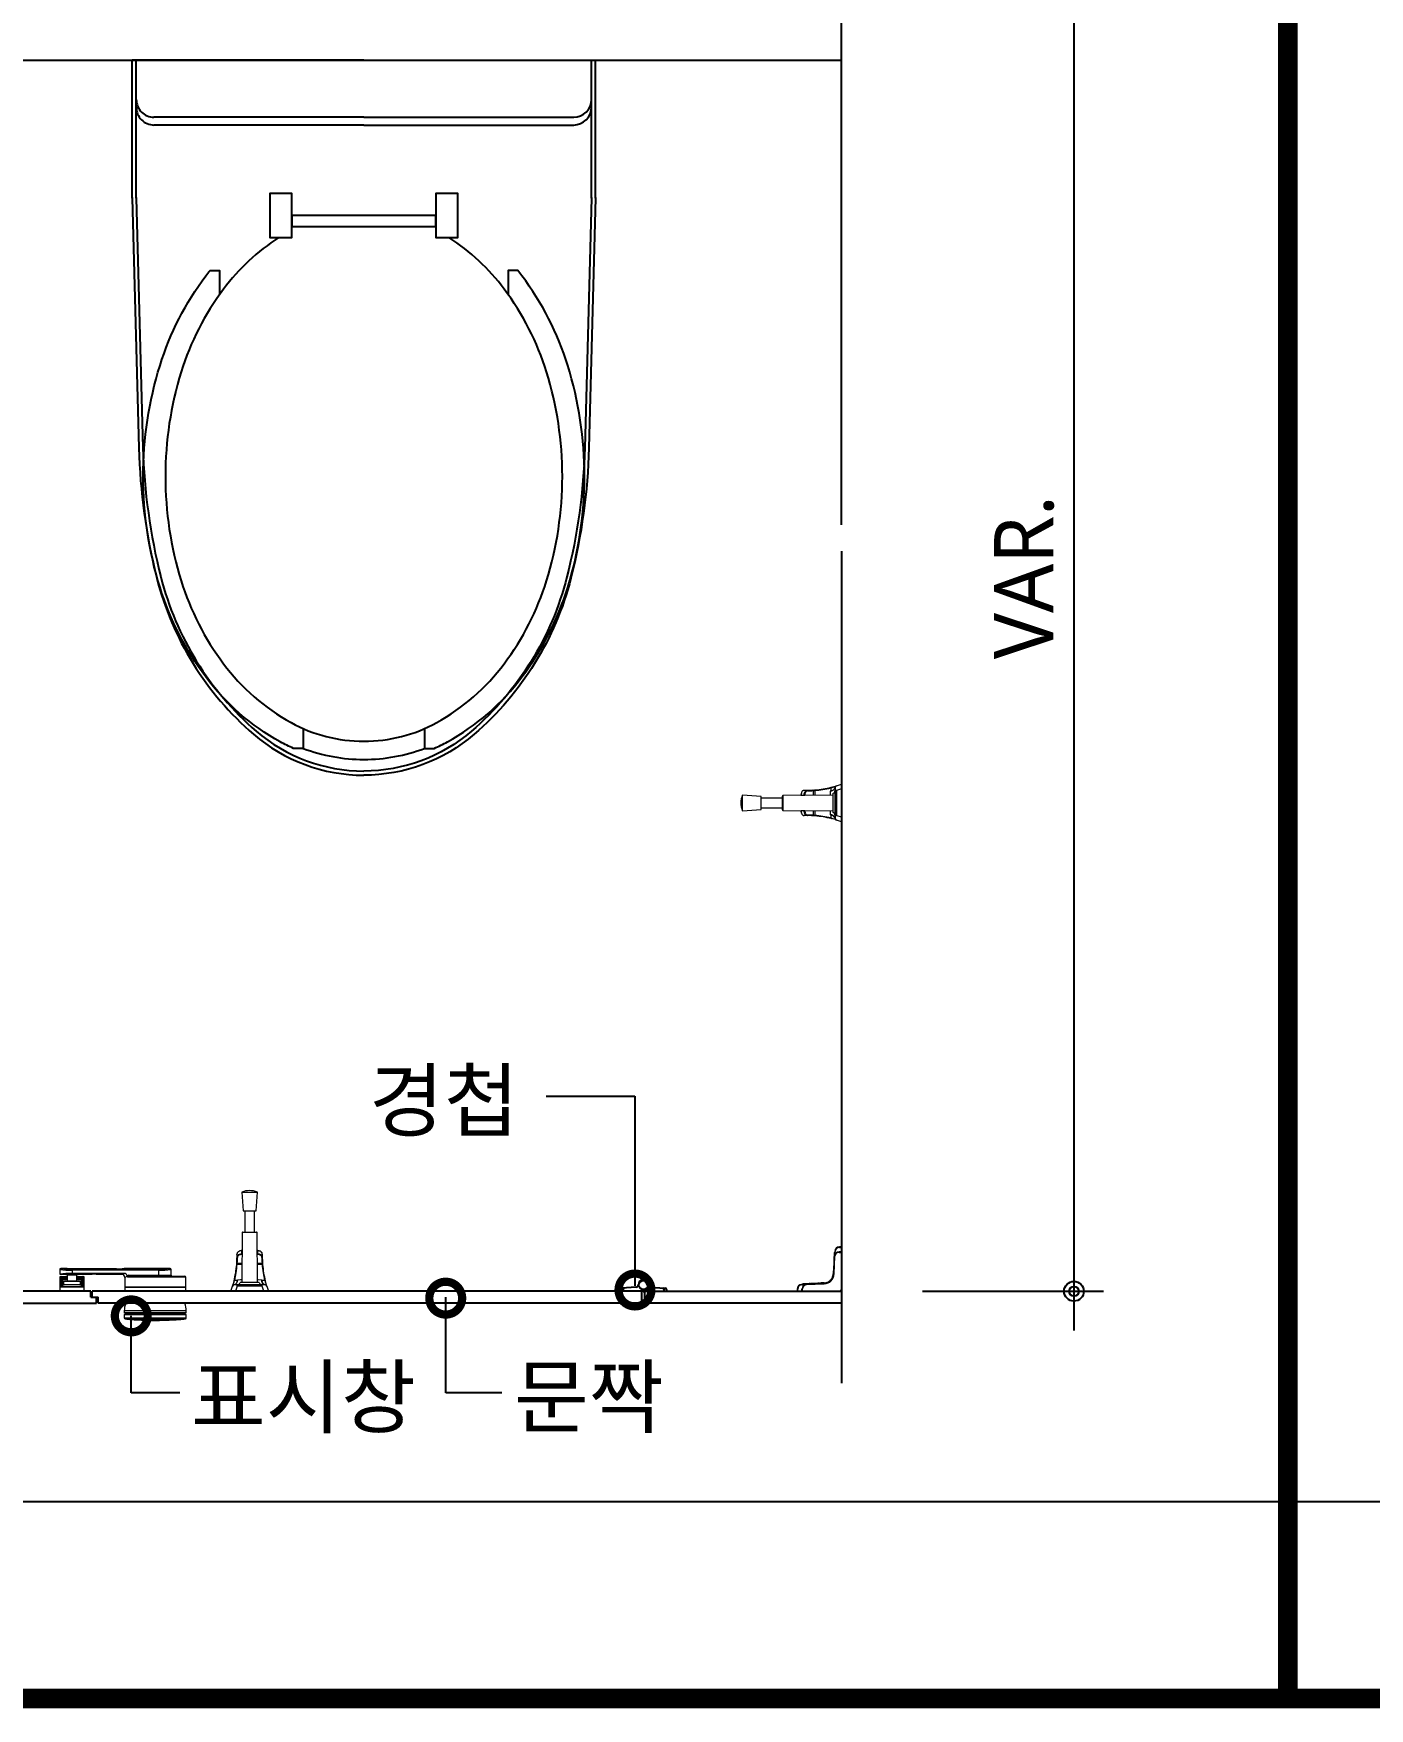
# Model space of a CAD drawing. Extents: x -255 to 8105, y -176 to 5714.
# Drawn here: x 3811 to 4489, y 2764 to 3614 of the extents above; entities that cross this region are included whole.
import ezdxf
from ezdxf.enums import TextEntityAlignment as Align

# ---------------------------------------------------------------- set-up
doc = ezdxf.new("R2010")
doc.units = 0
doc.header["$LTSCALE"] = 30
doc.layers.get('0').update_dxf_attribs({"linetype": 'CONTINUOUS'})
doc.layers.get('DEFPOINTS').update_dxf_attribs({"linetype": 'CONTINUOUS'})
for name, color, linetype in [('0_toilet', 6, 'CONTINUOUS'), ('DIM', 7, 'CONTINUOUS'), ('HAT', 8, 'CONTINUOUS'), ('경첩', 4, 'CONTINUOUS'), ('문자', 3, 'CONTINUOUS'), ('부자재', 4, 'CONTINUOUS'), ('옷걸이', 4, 'CONTINUOUS'), ('잠금쇠(회전형)', 4, 'CONTINUOUS'), ('치수', 1, 'CONTINUOUS'), ('해치', 8, 'CONTINUOUS')]:
    doc.layers.add(name, color=color, linetype=linetype)
doc.styles.add('돋움', font='malgun.ttf')
doc.dimstyles.new('10', dxfattribs={"dimscale": 10, "dimtxt": 3, "dimasz": 1, "dimexe": 1.5, "dimexo": 2, "dimgap": 1, "dimtad": 1, "dimdec": 0, "dimlunit": 6, "dimtxsty": '돋움', "dimblk": 'DIMDOT', "dimcen": -1, "dimdle": 1.5, "dimclrt": 3, "dimazin": 3, "dimtfac": 1, "dimtdec": 0, "dimtix": 1, "dimtmove": 2, "dimatfit": 3, "dimldrblk": 'DIMDOT', "dimarcsym": 0})

# ---------------------------------------------------------------- blocks, each defined once
blk = doc.blocks.new('DIMDOT')
at = {"linetype": 'Continuous'}
blk.add_line((-2, 0), (2, 0), dxfattribs=at)
for radius in [0.5, 0.25]:
    blk.add_circle((0, 0), radius, dxfattribs=at)
blk = doc.blocks.new('*D559')
at = {"layer": 'DEFPOINTS', "color": 0}
for p in [(21876.4, 10939.82), (21876.4, 10214.82), (21973.3, 10214.82)]:
    blk.add_point(p, dxfattribs=at)
at = {"layer": 'DIM', "color": 0, "lineweight": -2, "ltscale": 10}
for p, q in [((21896.4, 10939.82), (21988.3, 10939.82)), ((21973.3, 10929.82), (21973.3, 10224.82)), ((21896.4, 10214.82), (21988.3, 10214.82))]:
    blk.add_line(p, q, dxfattribs=at)
at = {"layer": 'DIM', "color": 0, "lineweight": -2, "xscale": 10, "yscale": 10, "zscale": 10}
for p, rotation in [((21973.3, 10939.82), 90), ((21973.3, 10214.82), 270)]:
    blk.add_blockref('DIMDOT', p, dxfattribs=dict(at, rotation=rotation))
at = {"layer": 'DIM', "color": 3, "insert": (21948.06, 10577.32), "char_height": 30, "attachment_point": 5, "rotation": 90, "style": '돋움'}
blk.add_mtext('VAR.', dxfattribs=at)
blk = doc.blocks.new('_DOTSMALL')
at = {"color": 0, "linetype": 'ByBlock', "const_width": 0.5}
blk.add_lwpolyline([(-0.0625, 0, 1), (0.0625, 0, 1)], format="xyb", close=True, dxfattribs=at)
blk = doc.blocks.new('A$C63EC304E')
at = {"layer": '치수', "color": 1, "xscale": 2.5, "yscale": 2.5, "zscale": 2.5, "rotation": 234.3098741996962}
blk.add_blockref('_DOTSMALL', (0.312, 0.312), dxfattribs=at)
blk = doc.blocks.new('A$C2BC9653E')
at = {"layer": '치수', "xscale": 0.3333333333333333, "yscale": 0.3333333333333333, "zscale": 0.3333333333333333}
blk.add_blockref('A$C63EC304E', (0, 0), dxfattribs=at)
blk = doc.blocks.new('A$C7FC71301')
at = {"layer": '치수', "rotation": 180}
blk.add_blockref('A$C2BC9653E', (0.208, 0.208), dxfattribs=at)
blk = doc.blocks.new('A$C4A20372B')
at = {"layer": '치수'}
blk.add_blockref('A$C7FC71301', (0, 0), dxfattribs=at)
blk = doc.blocks.new('A$C566469F5')
at = {"layer": '치수'}
blk.add_blockref('A$C4A20372B', (0, 0), dxfattribs=at)
blk = doc.blocks.new('A$C7E317CD4')
at = {"layer": '해치', "xscale": 2, "yscale": 2, "zscale": 2}
blk.add_blockref('A$C566469F5', (0, 0), dxfattribs=at)
blk = doc.blocks.new('A$C601D7F27')
at = {"layer": '치수'}
blk.add_blockref('A$C7E317CD4', (0, 0), dxfattribs=at)
blk = doc.blocks.new('A$C38802C08')
at = {"layer": '치수'}
blk.add_blockref('A$C601D7F27', (0, 0), dxfattribs=at)
blk = doc.blocks.new('A$C10E41893')
at = {"layer": '부자재'}
for p, q in [((6.5, 0), (6.5, 196)), ((123.3, 196), (6.5, 196)), ((123.3, 192.5), (6.5, 192.5)), ((54.8, 0), (54.8, 177.5)), ((61.4, 0), (61.4, 177.5)), ((6.5, 0), (6.5, -196)), ((54.8, 0), (54.8, -177.5)), ((61.4, 0), (61.4, -177.5)), ((123.3, -192.5), (6.5, -192.5)), ((123.3, -196), (6.5, -196))]:
    blk.add_line(p, q, dxfattribs=at)
for points in [[(122.7, 196, -0.012538), (123.3, 196), (334.6, 190.3, -0.055395), (444.7, 175.1, -0.154276), (576.9, 93.3, -0.179504), (611.5, 0, -0.179504)], [(122.8, 192.5, -0.012538), (123.2, 192.5), (334.5, 186.8, -0.055395), (443.8, 171.7, -0.154276), (574.3, 91, -0.179504), (608, 0, -0.179504)], [(572, 51.4), (588.8, 51.4), (588.8, 59.6, 0.021185), (583.3, 70.7, 0.106084), (528.4, 133.7, 0.085733), (452.6, 172.4, 0.075373), (358.7, 186.6, 0.075373), (264.8, 172.4, 0.085733), (189, 133.7, 0.007337), (184.4, 130.1), (184.4, 122), (204.7, 122)], [(156.7, -72, 0.089162), (200.2, -118.7, 0.085733), (270.3, -154.5, 0.075373), (358.7, -167.9, 0.075373), (447.1, -154.5, 0.085733), (517.2, -118.7, 0.106084), (567, -61.6, 0.126931), (582.8, 0, 0.126931), (567, 61.6, 0.106084), (517.2, 118.7, 0.085733), (447.1, 154.5, 0.075373), (358.7, 167.9, 0.075373), (270.3, 154.5, 0.085733), (200.2, 118.7, 0.089162), (156.7, 72)], [(588.8, -51.4, 0.090214), (598.2, 0, 0.090214), (588.8, 51.4, 0.106084)], [(122.7, -196, 0.012538), (123.3, -196), (334.6, -190.3, 0.055395), (444.7, -175.1, 0.154276), (576.9, -93.3, 0.179504), (611.5, 0, 0.179504)], [(122.8, -192.5, 0.012538), (123.2, -192.5), (334.5, -186.8, 0.055395), (443.8, -171.7, 0.154276), (574.3, -91, 0.179504), (608, 0, 0.179504)], [(572, -51.4), (588.8, -51.4), (588.8, -59.6, -0.021185), (583.3, -70.7, -0.106084), (528.4, -133.7, -0.085733), (452.6, -172.4, -0.075373), (358.7, -186.6, -0.075373), (264.8, -172.4, -0.085733), (189, -133.7, -0.007337), (184.4, -130.1), (184.4, -122), (204.7, -122)]]:
    blk.add_lwpolyline(points, format="xyb", dxfattribs=at)
blk.add_lwpolyline([(138, -60.8), (119.3, -60.8), (119.3, -79.5), (156.7, -79.5), (156.7, -60.8), (138, -60.8), (147.3, -60.8), (147.3, 60.8), (138, 60.8), (156.7, 60.8), (156.7, 79.5), (119.3, 79.5), (119.3, 60.8), (138, 60.8), (138, -60.8), (119.3, -60.8)], dxfattribs=at)
for centre, start, end in [((39.8, 177.5), 0, 90), ((46.4, 177.5), 0, 90), ((39.8, -177.5), 270, 0), ((46.4, -177.5), 270, 0)]:
    blk.add_arc(centre, 15, start, end, dxfattribs=at)
blk = doc.blocks.new('UNI-02', base_point=(17634, 7239))
for p, q in [((21855.37, 10603.95), (21855.37, 11007.56)), ((20355.37, 10839.82), (21855.37, 10839.82)), ((21855.37, 10590.62), (21855.37, 10168.08))]:
    blk.add_line(p, q)
at = {"color": 8}
for p, q in [((20119.29, 10108.01), (22081.88, 10108.01)), ((22081.88, 10108.01), (23467.12, 10108.01))]:
    blk.add_line(p, q, dxfattribs=at)
at = {"color": 8, "const_width": 10}
for points in [[(22081.88, 10008.01), (22081.88, 12777.16)], [(17682.57, 10008.01), (23467.12, 10008.01)]]:
    blk.add_lwpolyline(points, dxfattribs=at)
at = {"layer": '0_toilet'}
for p, q in [((21474.34, 10214.82), (21245.37, 10214.82)), ((21474.34, 10211.82), (21474.34, 10214.82)), ((21753.97, 10214.82), (21475.09, 10214.82)), ((21475.09, 10211.82), (21475.09, 10214.82)), ((21753.97, 10208.82), (21753.97, 10214.82)), ((21755.47, 10214.82), (21855.37, 10214.82)), ((21755.47, 10208.82), (21755.47, 10214.82)), ((21245.37, 10208.82), (21477.34, 10208.82)), ((21474.34, 10211.82), (21478.09, 10211.82)), ((21477.34, 10208.82), (21477.34, 10211.82)), ((21478.09, 10208.82), (21478.09, 10211.82)), ((21753.97, 10208.82), (21478.09, 10208.82)), ((21855.37, 10208.82), (21755.47, 10208.82))]:
    blk.add_line(p, q, dxfattribs=at)
at = {"layer": '경첩', "color": 4, "linetype": 'Continuous', "lineweight": 15}
for p, q in [((21851.76, 10232.58), (21851.34, 10223.6)), ((21851.41, 10230.27), (21851.37, 10229.6)), ((21851.37, 10229.6), (21851.61, 10229.36)), ((21851.41, 10230.27), (21851.64, 10230.03)), ((21851.42, 10230.61), (21851.66, 10230.37)), ((21851.58, 10233.99), (21851.45, 10231.28)), ((21851.45, 10231.28), (21851.69, 10231.05)), ((21851.58, 10233.99), (21851.82, 10233.75)), ((21851.59, 10223.59), (21852.01, 10232.57)), ((21851.69, 10234.58), (21851.85, 10234.42)), ((21851.88, 10235.08), (21851.76, 10232.58)), ((21852.06, 10233.62), (21852.13, 10235.07)), ((21854.11, 10234.82), (21854.11, 10234.57)), ((21855.37, 10234.82), (21854.11, 10234.82)), ((21854.11, 10234.57), (21855.37, 10234.57)), ((21854.12, 10234.82), (21854.12, 10234.92)), ((21854.12, 10234.92), (21855.37, 10234.92)), ((21854.23, 10237.07), (21854.23, 10237.32)), ((21855.37, 10237.32), (21854.23, 10237.32)), ((21854.23, 10237.07), (21855.37, 10237.07)), ((21855.37, 10237.07), (21855.37, 10237.32)), ((21855.37, 10234.92), (21855.37, 10237.07)), ((21855.37, 10234.57), (21855.37, 10234.82)), ((21855.37, 10234.57), (21855.37, 10216.32)), ((21850.27, 10221.16), (21850.45, 10220.98)), ((21850.53, 10221.6), (21850.72, 10221.41)), ((21850.65, 10221.83), (21850.84, 10221.64)), ((21850.82, 10222.23), (21851.01, 10222.04)), ((21850.97, 10222.76), (21851.18, 10222.55)), ((21851.17, 10222.55), (21850.97, 10222.75)), ((21851.04, 10223.13), (21851.26, 10222.91)), ((21851.07, 10223.35), (21851.3, 10223.13)), ((21851.12, 10224.26), (21851.09, 10223.62)), ((21851.13, 10224.36), (21851.12, 10224.26)), ((21851.12, 10224.26), (21851.36, 10224.02)), ((21851.14, 10224.7), (21851.13, 10224.36)), ((21851.13, 10224.36), (21851.37, 10224.12)), ((21851.15, 10224.8), (21851.14, 10224.7)), ((21851.14, 10224.7), (21851.38, 10224.46)), ((21851.19, 10225.72), (21851.15, 10224.8)), ((21851.15, 10224.8), (21851.39, 10224.56)), ((21851.19, 10225.72), (21851.43, 10225.48)), ((21851.22, 10226.38), (21851.2, 10225.96)), ((21851.2, 10225.96), (21851.44, 10225.72)), ((21851.36, 10229.26), (21851.22, 10226.39)), ((21851.22, 10226.39), (21851.46, 10226.15)), ((21851.22, 10226.38), (21851.46, 10226.14)), ((21851.36, 10229.26), (21851.6, 10229.02)), ((21833.12, 10215.96), (21832.87, 10215.96)), ((21832.87, 10215.96), (21832.87, 10214.82)), ((21832.87, 10214.82), (21833.12, 10214.82)), ((21833.12, 10214.82), (21833.12, 10215.96)), ((21833.12, 10214.82), (21835.27, 10214.82)), ((21837.61, 10218.42), (21835.11, 10218.3)), ((21835.12, 10218.05), (21836.57, 10218.12)), ((21835.27, 10214.82), (21835.27, 10216.07)), ((21835.27, 10216.07), (21835.37, 10216.07)), ((21835.37, 10216.07), (21835.62, 10216.07)), ((21835.37, 10216.07), (21835.37, 10214.82)), ((21835.37, 10214.82), (21835.62, 10214.82)), ((21835.6, 10218.5), (21835.69, 10218.58)), ((21835.6, 10218.5), (21835.76, 10218.34)), ((21835.62, 10214.82), (21835.62, 10216.07)), ((21853.87, 10214.82), (21835.62, 10214.82)), ((21838.9, 10218.73), (21835.69, 10218.58)), ((21846.58, 10218.85), (21837.61, 10218.42)), ((21837.62, 10218.17), (21846.59, 10218.6)), ((21838.9, 10218.73), (21839.14, 10218.49)), ((21839.58, 10218.77), (21839.82, 10218.53)), ((21839.91, 10218.78), (21840.15, 10218.54)), ((21843.29, 10218.94), (21840.59, 10218.81)), ((21840.59, 10218.81), (21840.83, 10218.57)), ((21843.29, 10218.94), (21843.53, 10218.7)), ((21843.97, 10218.97), (21844.21, 10218.73)), ((21844.3, 10218.99), (21844.54, 10218.75)), ((21846.33, 10219.08), (21844.98, 10219.02)), ((21844.98, 10219.02), (21845.22, 10218.78)), ((21846.57, 10219.09), (21846.33, 10219.08)), ((21846.33, 10219.08), (21846.57, 10218.84)), ((21847.58, 10219.25), (21847.78, 10219.05)), ((21848.11, 10219.43), (21848.3, 10219.24)), ((21848.35, 10219.53), (21848.54, 10219.35)), ((21848.81, 10219.78), (21849, 10219.6)), ((21849.03, 10219.92), (21849.21, 10219.74)), ((21850.12, 10220.95), (21850.3, 10220.77))]:
    blk.add_line(p, q, dxfattribs=at)
at = {"layer": '경첩', "color": 4, "linetype": 'Continuous', "lineweight": 15, "flags": 128}
for points in [[(21851.45, 10231.28), (21851.45, 10231.15), (21851.44, 10231.03), (21851.44, 10230.91), (21851.43, 10230.81), (21851.43, 10230.72), (21851.42, 10230.66), (21851.42, 10230.62), (21851.42, 10230.61)], [(21851.6, 10234.5), (21851.6, 10234.39), (21851.59, 10234.27), (21851.59, 10234.13), (21851.58, 10233.99)], [(21851.6, 10234.5), (21851.62, 10234.52), (21851.64, 10234.53), (21851.66, 10234.55), (21851.67, 10234.56), (21851.68, 10234.57), (21851.68, 10234.58), (21851.69, 10234.58), (21851.69, 10234.58)], [(21851.76, 10232.58), (21851.77, 10232.58), (21851.78, 10232.58), (21851.81, 10232.58), (21851.84, 10232.57), (21851.87, 10232.57), (21851.92, 10232.57), (21851.96, 10232.57), (21852.01, 10232.57)], [(21852.13, 10235.07), (21852.08, 10235.07), (21852.04, 10235.07), (21851.99, 10235.07), (21851.95, 10235.07), (21851.92, 10235.08), (21851.9, 10235.08), (21851.89, 10235.08), (21851.88, 10235.08)], [(21850.97, 10222.76), (21850.97, 10222.76), (21850.97, 10222.76)], [(21851.07, 10223.35), (21851.05, 10223.19), (21851.04, 10223.13)], [(21851.2, 10225.96), (21851.2, 10225.88), (21851.19, 10225.8), (21851.19, 10225.72)], [(21851.22, 10226.39), (21851.22, 10226.39), (21851.22, 10226.38)], [(21851.34, 10223.6), (21851.35, 10223.6), (21851.36, 10223.6), (21851.38, 10223.6), (21851.41, 10223.6), (21851.45, 10223.6), (21851.5, 10223.6), (21851.54, 10223.59), (21851.59, 10223.59)], [(21835.12, 10218.05), (21835.12, 10218.1), (21835.12, 10218.15), (21835.11, 10218.19), (21835.11, 10218.23), (21835.11, 10218.26), (21835.11, 10218.29), (21835.11, 10218.3), (21835.11, 10218.3)], [(21837.61, 10218.42), (21837.61, 10218.42), (21837.61, 10218.4), (21837.61, 10218.38), (21837.61, 10218.35), (21837.61, 10218.31), (21837.62, 10218.27), (21837.62, 10218.22), (21837.62, 10218.17)], [(21839.58, 10218.77), (21839.56, 10218.76), (21839.53, 10218.76), (21839.46, 10218.76), (21839.38, 10218.76), (21839.28, 10218.75), (21839.16, 10218.75), (21839.03, 10218.74), (21838.9, 10218.73)], [(21840.59, 10218.81), (21840.47, 10218.81), (21840.36, 10218.8), (21840.25, 10218.8), (21840.16, 10218.79), (21840.07, 10218.79), (21840.01, 10218.79), (21839.96, 10218.78), (21839.92, 10218.78), (21839.91, 10218.78)], [(21843.97, 10218.97), (21843.95, 10218.97), (21843.91, 10218.97), (21843.85, 10218.97), (21843.77, 10218.96), (21843.67, 10218.96), (21843.55, 10218.95), (21843.42, 10218.95), (21843.29, 10218.94)], [(21844.98, 10219.02), (21844.85, 10219.01), (21844.72, 10219.01), (21844.6, 10219), (21844.5, 10219), (21844.42, 10218.99), (21844.36, 10218.99), (21844.32, 10218.99), (21844.3, 10218.99)], [(21846.58, 10218.85), (21846.58, 10218.84), (21846.58, 10218.83), (21846.58, 10218.8), (21846.59, 10218.77), (21846.59, 10218.73), (21846.59, 10218.69), (21846.59, 10218.64), (21846.59, 10218.6)]]:
    blk.add_lwpolyline(points, dxfattribs=at)
at = {"layer": '경첩', "color": 4, "linetype": 'Continuous', "lineweight": 15}
for centre, radius, start, end in [((21854.11, 10232.47), 2.35, 90, 177.30166), ((21854.23, 10234.97), 2.35, 90, 177.30166), ((21854.11, 10232.47), 2.1, 90, 177.30166), ((21854.23, 10234.97), 2.1, 90, 177.30166), ((21846.35, 10223.84), 5, 272.69834, 357.30166), ((21846.35, 10223.84), 5.25, 272.69834, 357.30166), ((21846.35, 10223.84), 4.75, 322.56123, 325.61449), ((21846.35, 10223.84), 4.75, 325.61511, 331.82645), ((21846.35, 10223.84), 4.75, 335.00519, 340.23398), ((21846.35, 10223.84), 4.75, 340.23398, 346.75686), ((21846.35, 10223.84), 4.75, 346.83767, 351.3944), ((21846.35, 10223.84), 4.75, 354.09118, 357.30166), ((21835.22, 10215.96), 2.35, 92.69834, 180), ((21835.22, 10215.96), 2.1, 92.69834, 180), ((21837.72, 10216.07), 2.35, 92.69834, 180), ((21837.72, 10216.07), 2.1, 92.69834, 180), ((21846.35, 10223.84), 4.75, 272.69834, 285), ((21846.35, 10223.84), 4.75, 284.99982, 291.75061), ((21846.35, 10223.84), 4.75, 294.99481, 301.29977), ((21846.35, 10223.84), 4.75, 301.29911, 304.38581), ((21846.35, 10223.84), 4.75, 304.38489, 322.56084), ((21853.87, 10216.32), 1.5, 270, 0)]:
    blk.add_arc(centre, radius, start, end, dxfattribs=at)
at = {"layer": '부자재'}
for p, q in [((21743.28, 10215.74), (21743.28, 10214.82)), ((21753.93, 10214.82), (21743.28, 10214.82)), ((21751.02, 10216.9), (21743.82, 10216.4)), ((21744.53, 10215.91), (21744.53, 10214.82)), ((21754.74, 10215.37), (21754.74, 10214.57)), ((21754.99, 10214.57), (21754.74, 10214.57)), ((21754.99, 10215.37), (21754.99, 10214.57)), ((21755.46, 10214.86), (21755.46, 10214.82)), ((21755.46, 10214.82), (21766.45, 10214.82)), ((21757.73, 10216.98), (21765.89, 10216.4)), ((21765.2, 10215.91), (21765.2, 10214.82)), ((21766.45, 10215.74), (21766.45, 10214.82))]:
    blk.add_line(p, q, dxfattribs=at)
at = {"layer": '부자재', "color": 1}
blk.add_circle((21754.86, 10218.02), 2.34, dxfattribs=at)
at = {"layer": '부자재'}
for centre, radius, start, end in [((21743.98, 10215.72), 0.7, 101.7765, 181.67124), ((21745.38, 10215.67), 0.884, 113.40773, 164.5497), ((21750.96, 10218.19), 1.29, 272.92313, 352.47243), ((21754.86, 10218.02), 2.62, 270, 180), ((21755.22, 10213.79), 1.65, 102.52675, 141.54753), ((21754.51, 10213.79), 1.65, 43.10029, 77.47325), ((21754.96, 10217.68), 2.86, 280.08401, 345.97919), ((21758.77, 10218.19), 1.29, 187.52757, 267.07687), ((21764.35, 10215.67), 0.884, 15.4503, 67.30044), ((21765.75, 10215.72), 0.7, 358.32876, 78.2235)]:
    blk.add_arc(centre, radius, start, end, dxfattribs=at)
at = {"layer": '옷걸이', "lineweight": 15}
for p, q in [((21841.07, 10466.6), (21841.07, 10468.98)), ((21841.84, 10469.05), (21841.84, 10466.6)), ((21849.94, 10468.97), (21850.5, 10469.03)), ((21849.96, 10470.41), (21849.96, 10468.97)), ((21849.98, 10470.41), (21849.98, 10468.97)), ((21852.04, 10470.49), (21852, 10470.38)), ((21852.04, 10470.54), (21852.01, 10470.45)), ((21852.11, 10470.42), (21852.11, 10470.42)), ((21852.11, 10470.42), (21852.11, 10455.01)), ((21852.13, 10456.43), (21852.13, 10469)), ((21852.82, 10469), (21852.13, 10469)), ((21852.79, 10471.37), (21852.8, 10471.37)), ((21852.8, 10471.37), (21855.37, 10472.21)), ((21852.8, 10471.37), (21852.8, 10471.37)), ((21855.37, 10469.84), (21852.82, 10469)), ((21852.82, 10469), (21852.82, 10456.43)), ((21855.37, 10472.21), (21855.37, 10469.84)), ((21855.37, 10469.84), (21855.37, 10455.59)), ((21814.52, 10465.96), (21805.02, 10466.71)), ((21805.02, 10458.71), (21805.02, 10466.71)), ((21805.02, 10458.71), (21814.52, 10459.46)), ((21814.52, 10459.46), (21814.52, 10465.96)), ((21825.37, 10465.21), (21814.52, 10465.21)), ((21814.52, 10460.21), (21825.37, 10460.21)), ((21825.37, 10462.71), (21825.37, 10466.21)), ((21825.37, 10459.21), (21825.37, 10462.71)), ((21850.87, 10466.68), (21825.62, 10466.46)), ((21825.62, 10466.46), (21825.62, 10458.96)), ((21834.74, 10466.64), (21834.74, 10466.54)), ((21834.74, 10466.64), (21834.83, 10466.64)), ((21834.83, 10466.64), (21834.83, 10466.54)), ((21836.36, 10466.63), (21836.71, 10466.63)), ((21836.36, 10466.56), (21836.36, 10466.63)), ((21836.71, 10466.63), (21836.71, 10466.56)), ((21850.87, 10467.49), (21850.87, 10457.94)), ((21825.62, 10458.96), (21850.87, 10458.74)), ((21834.74, 10458.89), (21834.74, 10458.78)), ((21834.74, 10458.78), (21834.83, 10458.78)), ((21834.83, 10458.88), (21834.83, 10458.78)), ((21836.36, 10458.8), (21836.36, 10458.87)), ((21836.36, 10458.8), (21836.71, 10458.8)), ((21836.71, 10458.87), (21836.71, 10458.8)), ((21841.07, 10456.45), (21841.07, 10458.83)), ((21841.84, 10458.82), (21841.84, 10456.38)), ((21850.52, 10456.39), (21849.94, 10456.46)), ((21849.96, 10456.46), (21849.96, 10455.02)), ((21849.98, 10456.45), (21849.98, 10455.02)), ((21852, 10455.04), (21852.04, 10454.93)), ((21852.11, 10455.01), (21852.11, 10455.01)), ((21852.82, 10456.43), (21852.13, 10456.43)), ((21852.8, 10454.06), (21852.79, 10454.06)), ((21855.37, 10453.21), (21852.8, 10454.06)), ((21852.8, 10454.06), (21852.8, 10454.06)), ((21852.82, 10456.43), (21855.37, 10455.59)), ((21855.37, 10455.59), (21855.37, 10453.21)), ((21550.98, 10265.17), (21551.73, 10255.67)), ((21550.98, 10265.17), (21558.98, 10265.17)), ((21558.23, 10255.67), (21558.98, 10265.17)), ((21551.73, 10255.67), (21558.23, 10255.67)), ((21552.48, 10255.67), (21552.48, 10244.82)), ((21557.48, 10244.82), (21557.48, 10255.67)), ((21551.23, 10244.57), (21551.01, 10219.32)), ((21558.73, 10244.57), (21551.23, 10244.57)), ((21551.48, 10244.82), (21554.98, 10244.82)), ((21554.98, 10244.82), (21558.48, 10244.82)), ((21558.95, 10219.32), (21558.73, 10244.57)), ((21551.15, 10235.45), (21551.05, 10235.45)), ((21551.05, 10235.45), (21551.05, 10235.36)), ((21551.15, 10235.36), (21551.05, 10235.36)), ((21551.06, 10233.83), (21551.06, 10233.48)), ((21551.06, 10233.83), (21551.14, 10233.83)), ((21551.14, 10233.48), (21551.06, 10233.48)), ((21558.91, 10235.45), (21558.81, 10235.45)), ((21558.91, 10235.36), (21558.81, 10235.36)), ((21558.82, 10233.83), (21558.9, 10233.83)), ((21558.9, 10233.48), (21558.83, 10233.48)), ((21558.9, 10233.83), (21558.9, 10233.48)), ((21558.91, 10235.45), (21558.91, 10235.36)), ((21551.09, 10228.35), (21548.64, 10228.35)), ((21548.71, 10229.12), (21551.1, 10229.12)), ((21558.87, 10229.12), (21561.25, 10229.12)), ((21561.32, 10228.35), (21558.87, 10228.35)), ((21545.48, 10214.82), (21546.33, 10217.39)), ((21547.86, 10214.82), (21545.48, 10214.82)), ((21546.33, 10217.39), (21546.33, 10217.39)), ((21546.33, 10217.39), (21546.33, 10217.39)), ((21547.31, 10218.18), (21547.2, 10218.15)), ((21547.28, 10218.08), (21547.28, 10218.07)), ((21562.69, 10218.08), (21547.28, 10218.08)), ((21548.72, 10220.22), (21547.29, 10220.22)), ((21548.72, 10220.21), (21547.29, 10220.21)), ((21548.69, 10217.36), (21547.86, 10214.82)), ((21562.11, 10214.82), (21547.86, 10214.82)), ((21548.66, 10219.67), (21548.73, 10220.25)), ((21548.69, 10217.36), (21548.69, 10218.05)), ((21548.69, 10218.05), (21561.27, 10218.05)), ((21561.27, 10217.36), (21548.69, 10217.36)), ((21559.76, 10219.32), (21550.21, 10219.32)), ((21561.24, 10220.25), (21561.3, 10219.68)), ((21562.67, 10220.22), (21561.24, 10220.22)), ((21562.67, 10220.21), (21561.24, 10220.21)), ((21561.27, 10217.36), (21561.27, 10218.05)), ((21562.11, 10214.82), (21561.27, 10217.36)), ((21564.48, 10214.82), (21562.11, 10214.82)), ((21562.75, 10218.15), (21562.65, 10218.18)), ((21562.69, 10218.07), (21562.69, 10218.08)), ((21562.8, 10218.15), (21562.71, 10218.17)), ((21563.63, 10217.39), (21563.64, 10217.39)), ((21563.64, 10217.39), (21564.48, 10214.82)), ((21563.64, 10217.39), (21563.64, 10217.39))]:
    blk.add_line(p, q, dxfattribs=at)
at = {"layer": '옷걸이', "lineweight": 15, "flags": 128}
for points in [[(21836.45, 10469.14), (21836.44, 10469.14), (21836.21, 10469.12), (21835.99, 10469.06), (21835.77, 10468.95), (21835.57, 10468.8), (21835.38, 10468.62), (21835.22, 10468.39), (21835.07, 10468.14), (21834.95, 10467.86), (21834.85, 10467.55), (21834.78, 10467.23), (21834.74, 10466.9), (21834.74, 10466.64)], [(21836.46, 10469.14), (21836.19, 10469.11), (21835.92, 10469.01), (21835.68, 10468.85), (21835.45, 10468.62), (21835.25, 10468.33), (21835.08, 10468), (21834.96, 10467.63), (21834.87, 10467.23), (21834.83, 10466.73), (21834.83, 10466.64)], [(21836.36, 10466.63), (21836.38, 10467.05), (21836.45, 10467.46), (21836.56, 10467.84), (21836.71, 10468.19), (21836.89, 10468.5), (21837.11, 10468.75), (21837.35, 10468.94), (21837.61, 10469.07), (21837.96, 10469.13)], [(21838.15, 10468.88), (21837.84, 10468.83), (21837.61, 10468.71), (21837.39, 10468.54), (21837.19, 10468.31), (21837.03, 10468.04), (21836.89, 10467.72), (21836.79, 10467.38), (21836.73, 10467.01), (21836.71, 10466.63)], [(21841.82, 10469.3), (21841.82, 10469.29), (21841.82, 10469.28), (21841.82, 10469.26), (21841.82, 10469.23), (21841.82, 10469.19), (21841.83, 10469.15), (21841.83, 10469.1), (21841.84, 10469.05)], [(21849.66, 10468.54), (21849.59, 10466.96), (21849.58, 10466.67)], [(21851.91, 10468.46), (21851.95, 10468.74), (21851.99, 10468.92), (21852.02, 10468.93), (21852.05, 10468.76), (21852.07, 10468.43), (21852.08, 10467.96)], [(21852.01, 10470.45), (21852.01, 10470.43), (21852, 10470.38)], [(21852.11, 10470.42), (21852.08, 10470.41), (21852, 10470.38)], [(21834.74, 10458.78), (21834.74, 10458.73), (21834.76, 10458.4), (21834.81, 10458.07), (21834.88, 10457.76), (21834.99, 10457.46), (21835.12, 10457.18), (21835.28, 10456.94), (21835.46, 10456.72), (21835.67, 10456.55), (21835.88, 10456.42), (21836.11, 10456.33), (21836.35, 10456.29), (21836.38, 10456.29)], [(21834.83, 10458.78), (21834.85, 10458.37), (21834.92, 10457.96), (21835.03, 10457.57), (21835.18, 10457.22), (21835.37, 10456.92), (21835.58, 10456.66), (21835.82, 10456.47), (21836.08, 10456.35), (21836.4, 10456.29), (21836.46, 10456.28)], [(21837.96, 10456.3), (21837.69, 10456.33), (21837.42, 10456.44), (21837.18, 10456.61), (21836.95, 10456.85), (21836.76, 10457.14), (21836.6, 10457.48), (21836.47, 10457.86), (21836.39, 10458.26), (21836.36, 10458.8)], [(21836.71, 10458.8), (21836.74, 10458.31), (21836.82, 10457.95), (21836.93, 10457.61), (21837.07, 10457.31), (21837.25, 10457.05), (21837.45, 10456.83), (21837.67, 10456.68), (21837.91, 10456.58), (21838.15, 10456.55)], [(21841.82, 10456.13), (21841.82, 10456.13), (21841.82, 10456.15), (21841.82, 10456.17), (21841.82, 10456.2), (21841.82, 10456.24), (21841.83, 10456.28), (21841.83, 10456.33), (21841.84, 10456.38)], [(21849.58, 10458.76), (21849.6, 10458.15), (21849.66, 10456.89)], [(21849.97, 10455.02), (21849.97, 10455.02), (21849.98, 10455.02)], [(21850.17, 10454.78), (21850.16, 10454.78), (21850.16, 10454.78)], [(21852.08, 10457.22), (21852.06, 10456.81), (21852.03, 10456.56), (21852, 10456.48), (21851.97, 10456.58), (21851.92, 10456.86), (21851.91, 10456.98)], [(21852, 10455.04), (21852.08, 10455.02), (21852.11, 10455.01)], [(21852.01, 10454.98), (21852.01, 10455), (21852, 10455.04)], [(21852.01, 10454.98), (21852.03, 10454.92), (21852.04, 10454.88)], [(21551.05, 10235.36), (21550.63, 10235.34), (21550.22, 10235.27), (21549.84, 10235.16), (21549.49, 10235.01), (21549.18, 10234.82), (21548.93, 10234.6), (21548.74, 10234.36), (21548.61, 10234.1), (21548.55, 10233.78), (21548.55, 10233.73)], [(21551.05, 10235.45), (21551, 10235.45), (21550.67, 10235.43), (21550.34, 10235.38), (21550.02, 10235.3), (21549.73, 10235.2), (21549.45, 10235.06), (21549.21, 10234.9), (21548.99, 10234.72), (21548.82, 10234.52), (21548.68, 10234.3), (21548.6, 10234.07), (21548.56, 10233.84), (21548.56, 10233.8)], [(21548.56, 10232.23), (21548.6, 10232.5), (21548.71, 10232.76), (21548.88, 10233.01), (21549.12, 10233.23), (21549.41, 10233.43), (21549.75, 10233.59), (21550.12, 10233.71), (21550.53, 10233.79), (21551.06, 10233.83)], [(21551.06, 10233.48), (21550.58, 10233.44), (21550.22, 10233.37), (21549.88, 10233.26), (21549.57, 10233.11), (21549.31, 10232.94), (21549.1, 10232.74), (21548.94, 10232.52), (21548.85, 10232.28), (21548.81, 10232.04)], [(21558.9, 10233.83), (21559.32, 10233.81), (21559.73, 10233.74), (21560.11, 10233.63), (21560.46, 10233.48), (21560.77, 10233.29), (21561.02, 10233.07), (21561.21, 10232.83), (21561.34, 10232.58), (21561.4, 10232.23)], [(21561.15, 10232.04), (21561.09, 10232.35), (21560.98, 10232.58), (21560.81, 10232.8), (21560.58, 10232.99), (21560.31, 10233.16), (21559.99, 10233.3), (21559.64, 10233.4), (21559.28, 10233.46), (21558.9, 10233.48)], [(21561.41, 10233.73), (21561.41, 10233.75), (21561.39, 10233.98), (21561.33, 10234.2), (21561.22, 10234.41), (21561.07, 10234.61), (21560.88, 10234.8), (21560.66, 10234.97), (21560.41, 10235.12), (21560.12, 10235.24), (21559.82, 10235.34), (21559.5, 10235.4), (21559.17, 10235.44), (21558.91, 10235.45)], [(21561.41, 10233.73), (21561.38, 10234), (21561.28, 10234.26), (21561.11, 10234.51), (21560.88, 10234.74), (21560.6, 10234.94), (21560.27, 10235.1), (21559.89, 10235.23), (21559.49, 10235.32), (21559, 10235.36), (21558.91, 10235.36)], [(21548.4, 10228.37), (21548.4, 10228.37), (21548.41, 10228.37), (21548.44, 10228.37), (21548.47, 10228.36), (21548.51, 10228.36), (21548.55, 10228.36), (21548.6, 10228.35), (21548.64, 10228.35)], [(21561.57, 10228.37), (21561.56, 10228.37), (21561.55, 10228.37), (21561.53, 10228.37), (21561.49, 10228.36), (21561.46, 10228.36), (21561.41, 10228.36), (21561.37, 10228.35), (21561.32, 10228.35)], [(21547.05, 10220.02), (21547.05, 10220.03), (21547.05, 10220.02)], [(21547.25, 10218.17), (21547.19, 10218.16), (21547.15, 10218.15)], [(21547.25, 10218.18), (21547.26, 10218.18), (21547.31, 10218.18)], [(21547.31, 10218.18), (21547.29, 10218.1), (21547.28, 10218.08)], [(21547.29, 10220.21), (21547.29, 10220.22), (21547.29, 10220.21)], [(21549.49, 10218.11), (21549.07, 10218.13), (21548.83, 10218.15), (21548.75, 10218.18), (21548.85, 10218.22), (21549.13, 10218.26), (21549.24, 10218.27)], [(21551.02, 10220.6), (21550.42, 10220.58), (21549.15, 10220.53)], [(21560.81, 10220.53), (21559.23, 10220.6), (21558.94, 10220.6)], [(21560.73, 10218.27), (21561, 10218.24), (21561.19, 10218.2), (21561.19, 10218.17), (21561.02, 10218.14), (21560.69, 10218.12), (21560.23, 10218.1)], [(21562.69, 10218.08), (21562.68, 10218.1), (21562.65, 10218.18)], [(21562.71, 10218.18), (21562.7, 10218.18), (21562.65, 10218.18)]]:
    blk.add_lwpolyline(points, dxfattribs=at)
at = {"layer": '옷걸이', "lineweight": 15}
for centre, radius, start, end in [((21837.6, 10521.9), 52.77, 268.76311, 270.39042), ((21837.6, 10521.9), 52.77, 270.39042, 273.54893), ((21837.92, 10468.91), 0.227, 353.60797, 81.79126), ((21837.79, 10521.9), 53.02, 270.39042, 273.54893), ((21837.6, 10521.89), 52.76, 273.54888, 274.58645), ((21840.84, 10469), 0.23, 354.81124, 84.54256), ((21838.44, 10502.96), 34.08, 274.43326, 275.72635), ((21837.6, 10521.9), 52.77, 274.5864, 283.76829), ((21837.6, 10521.9), 53.02, 274.5864, 283.49029), ((21850.05, 10468.61), 0.4, 122.00917, 187.80826), ((21849.92, 10468.58), 0.271, 148.63439, 187.60531), ((21849.83, 10470.96), 2.24, 266.39085, 345.18943), ((21849.94, 10468.72), 0.248, 90.27695, 180.4119), ((21850.21, 10470.4), 0.25, 103.76166, 179.45314), ((21837.81, 10520.09), 51.15, 283.75841, 286.46904), ((21850.23, 10470.41), 0.247, 104.08418, 180.74148), ((21837.87, 10520.88), 51.71, 283.74931, 286.75644), ((21850.24, 10470.82), 1.8, 276.78644, 348.2605), ((21850.54, 10468.89), 1.44, 283.11861, 345.96551), ((21853.18, 10470.27), 1.16, 109.29372, 169.39421), ((21450.99, 10462.84), 401.13, 359.19679, 0.73159), ((21853.11, 10470.42), 1, 108.19187, 180.00628), ((21815.31, 10462.71), 11.04, 158.76069, 201.23931), ((21825.62, 10466.21), 0.25, 90.5, 180), ((21825.62, 10459.21), 0.25, 180, 269.5), ((21835.99, 10521.9), 55.27, 268.79267, 270.38109), ((21835.99, 10403.53), 55.27, 89.61891, 91.20733), ((21837.6, 10403.53), 52.77, 89.60958, 91.23689), ((21837.92, 10456.52), 0.227, 278.20874, 6.39203), ((21837.6, 10403.53), 52.77, 86.45107, 89.60958), ((21837.79, 10403.53), 53.02, 86.45107, 89.60958), ((21840.84, 10456.42), 0.23, 275.45744, 5.18876), ((21837.6, 10403.53), 52.77, 85.41362, 86.45105), ((21838.44, 10422.47), 34.07, 84.27357, 85.56682), ((21837.6, 10403.53), 52.77, 76.23171, 85.4136), ((21837.6, 10403.53), 53.02, 76.50971, 85.4136), ((21850.02, 10456.81), 0.376, 169.93932, 240.54556), ((21849.96, 10456.86), 0.307, 174.77864, 208.98165), ((21849.83, 10454.47), 2.24, 14.82654, 93.59318), ((21849.94, 10456.71), 0.248, 179.5881, 269.72305), ((21850.21, 10455.02), 0.25, 180.27283, 256.23947), ((21850.23, 10455.02), 0.247, 179.25852, 255.91582), ((21837.77, 10405.17), 51.33, 73.52264, 76.23766), ((21837.94, 10404.78), 51.47, 73.23764, 76.25768), ((21850.24, 10454.6), 1.81, 12.06066, 82.51429), ((21850.54, 10456.55), 1.43, 14.10574, 76.92454), ((21853.18, 10455.16), 1.17, 191.39698, 250.6752), ((21853.11, 10455.01), 1, 179.99372, 251.80813), ((21554.98, 10254.87), 11.04, 68.76069, 111.23931), ((21551.48, 10244.57), 0.25, 90, 179.5), ((21558.48, 10244.57), 0.25, 0.5, 90), ((21495.8, 10232.59), 52.77, 356.45107, 359.60958), ((21495.8, 10232.59), 52.77, 359.60958, 1.23689), ((21548.79, 10232.26), 0.227, 188.20874, 276.39203), ((21495.8, 10232.4), 53.02, 356.45107, 359.60958), ((21495.8, 10234.2), 55.27, 359.61891, 1.20733), ((21614.17, 10234.2), 55.27, 178.79267, 180.38109), ((21561.17, 10232.26), 0.227, 263.60797, 351.79126), ((21614.17, 10232.4), 53.02, 180.39042, 183.54893), ((21614.17, 10232.59), 52.77, 178.76311, 180.39042), ((21614.17, 10232.59), 52.77, 180.39042, 183.54893), ((21495.8, 10232.59), 52.77, 346.23171, 355.4136), ((21495.8, 10232.59), 53.02, 346.50971, 355.4136), ((21495.8, 10232.59), 52.77, 355.41362, 356.45105), ((21548.69, 10229.35), 0.23, 185.45744, 275.18876), ((21514.74, 10231.75), 34.07, 354.27357, 355.56682), ((21561.27, 10229.35), 0.23, 264.81124, 354.54256), ((21595.23, 10231.75), 34.08, 184.43326, 185.72635), ((21614.17, 10232.59), 53.02, 184.5864, 193.49029), ((21614.16, 10232.59), 52.76, 183.54888, 184.58645), ((21614.17, 10232.59), 52.77, 184.5864, 193.76829), ((21497.05, 10232.25), 51.47, 343.23764, 346.25768), ((21547.43, 10217.01), 1.17, 101.39698, 160.6752), ((21547.28, 10217.07), 1, 89.99372, 161.80813), ((21497.44, 10232.42), 51.33, 343.52264, 346.23766), ((21547.29, 10219.97), 0.25, 90.27283, 166.23947), ((21547.29, 10219.96), 0.247, 89.25852, 165.91582), ((21546.87, 10219.95), 1.81, 282.06066, 352.51429), ((21546.74, 10220.35), 2.24, 284.82654, 3.59318), ((21548.98, 10220.24), 0.248, 89.5881, 179.72305), ((21549.08, 10220.16), 0.376, 79.93932, 150.54556), ((21549.13, 10220.22), 0.307, 84.77864, 118.98165), ((21548.81, 10219.64), 1.43, 284.10574, 346.92454), ((21555.11, 10619.2), 401.13, 269.19679, 270.73159), ((21561.16, 10219.65), 1.44, 193.11861, 255.96551), ((21560.85, 10220.26), 0.271, 58.63439, 97.60531), ((21560.87, 10220.14), 0.4, 32.00917, 97.80826), ((21563.22, 10220.35), 2.24, 176.39085, 255.18943), ((21560.99, 10220.24), 0.248, 0.27695, 90.4119), ((21563.09, 10219.94), 1.8, 186.78644, 258.2605), ((21562.67, 10219.97), 0.25, 13.76166, 89.45314), ((21562.68, 10219.96), 0.247, 14.08418, 90.74148), ((21612.36, 10232.37), 51.15, 193.75841, 196.46904), ((21562.69, 10217.07), 1, 18.19187, 90.00628), ((21562.54, 10217.01), 1.16, 19.29372, 79.39421), ((21613.15, 10232.31), 51.71, 193.74931, 196.75644)]:
    blk.add_arc(centre, radius, start, end, dxfattribs=at)
at = {"layer": '잠금쇠(회전형)', "linetype": 'Continuous', "lineweight": 15}
for p, q in [((21458.59, 10225.92), (21458.59, 10223.42)), ((21458.59, 10223.42), (21461.86, 10223.42)), ((21458.59, 10221.82), (21458.59, 10214.82)), ((21459, 10221.82), (21458.59, 10221.82)), ((21459, 10216.82), (21459, 10221.82)), ((21459, 10221.82), (21459.46, 10221.82)), ((21460.94, 10226.42), (21459.09, 10226.42)), ((21459.09, 10222.32), (21459.46, 10222.32)), ((21459.46, 10221.82), (21459.46, 10222.32)), ((21459.46, 10222.32), (21461.34, 10222.32)), ((21459.46, 10221.82), (21459.46, 10217.28)), ((21461.34, 10221.82), (21459.46, 10221.82)), ((21459.59, 10221.32), (21461.34, 10221.32)), ((21459.59, 10217.31), (21459.59, 10221.32)), ((21460.09, 10220.82), (21459.59, 10221.32)), ((21461.34, 10221.82), (21461.34, 10222.32)), ((21461.34, 10222.32), (21462.34, 10222.32)), ((21461.34, 10221.32), (21461.34, 10221.82)), ((21461.84, 10221.82), (21461.34, 10221.82)), ((21461.34, 10221.32), (21461.34, 10220.82)), ((21461.34, 10221.32), (21461.84, 10221.32)), ((21461.84, 10221.82), (21461.84, 10221.32)), ((21462.34, 10221.82), (21461.84, 10221.82)), ((21461.84, 10221.32), (21462.34, 10221.32)), ((21461.86, 10223.42), (21461.86, 10223.42)), ((21462.34, 10222.92), (21462.34, 10220.07)), ((21487.34, 10226.22), (21464.84, 10226.22)), ((21487.34, 10226.22), (21464.84, 10226.22)), ((21464.84, 10226.22), (21464.84, 10226.22)), ((21464.84, 10225.98), (21508.84, 10225.98)), ((21464.84, 10225.49), (21464.84, 10225.98)), ((21464.84, 10225.49), (21464.84, 10223.92)), ((21508.84, 10225.49), (21464.84, 10225.49)), ((21491.3, 10223.92), (21464.84, 10223.92)), ((21467.34, 10220.07), (21467.34, 10222.92)), ((21467.34, 10222.32), (21468.34, 10222.32)), ((21467.84, 10221.82), (21467.34, 10221.82)), ((21467.34, 10221.32), (21467.84, 10221.32)), ((21467.84, 10223.42), (21475.11, 10223.42)), ((21468.34, 10221.82), (21467.84, 10221.82)), ((21467.84, 10221.32), (21467.84, 10221.82)), ((21467.84, 10221.32), (21468.34, 10221.32)), ((21468.34, 10222.32), (21468.34, 10221.82)), ((21468.34, 10222.32), (21470.23, 10222.32)), ((21470.23, 10221.82), (21468.34, 10221.82)), ((21468.34, 10221.82), (21468.34, 10221.32)), ((21468.34, 10221.32), (21470.09, 10221.32)), ((21468.34, 10221.32), (21468.34, 10220.82)), ((21470.09, 10221.32), (21469.59, 10220.82)), ((21470.09, 10221.32), (21470.09, 10217.31)), ((21470.23, 10222.32), (21470.23, 10221.82)), ((21470.23, 10222.32), (21470.59, 10222.32)), ((21470.23, 10217.28), (21470.23, 10221.82)), ((21470.23, 10221.82), (21470.69, 10221.82)), ((21470.69, 10221.82), (21470.69, 10216.82)), ((21471.09, 10221.82), (21470.69, 10221.82)), ((21471.09, 10214.82), (21471.09, 10221.82)), ((21477.09, 10223.42), (21490.03, 10223.42)), ((21487.34, 10226.22), (21487.34, 10226.22)), ((21490.03, 10223.42), (21490.03, 10223.42)), ((21514.59, 10226.42), (21491.25, 10226.42)), ((21491.59, 10221.84), (21491.59, 10216.92)), ((21492.92, 10222.42), (21492.9, 10222.61)), ((21522.59, 10221.92), (21493.04, 10221.92)), ((21493.7, 10222.42), (21493.7, 10222.92)), ((21493.7, 10222.92), (21508.84, 10222.92)), ((21493.7, 10222.42), (21522.09, 10222.42)), ((21508.84, 10225.98), (21508.84, 10225.49)), ((21508.84, 10222.92), (21508.84, 10225.49)), ((21508.84, 10222.42), (21508.84, 10222.92)), ((21508.84, 10222.92), (21515.09, 10222.92)), ((21515.09, 10222.92), (21515.09, 10225.92)), ((21522.59, 10216.92), (21522.59, 10221.92)), ((21458.59, 10214.82), (21471.09, 10214.82)), ((21470.69, 10216.82), (21459, 10216.82)), ((21459.46, 10217.28), (21459.59, 10217.31)), ((21459.59, 10217.31), (21459.68, 10217.32)), ((21459.68, 10217.32), (21470.01, 10217.32)), ((21460.09, 10220.82), (21460.09, 10217.32)), ((21461.34, 10220.82), (21460.09, 10220.82)), ((21460.59, 10219.82), (21460.59, 10218.32)), ((21467.74, 10219.82), (21460.59, 10219.82)), ((21460.59, 10218.32), (21467.74, 10218.32)), ((21460.84, 10220.07), (21467.57, 10220.07)), ((21467.57, 10218.07), (21460.84, 10218.07)), ((21462.34, 10220.82), (21461.34, 10220.82)), ((21468.34, 10220.82), (21467.34, 10220.82)), ((21467.57, 10220.07), (21468.84, 10220.07)), ((21468.84, 10218.07), (21467.57, 10218.07)), ((21469.09, 10219.82), (21467.74, 10219.82)), ((21467.74, 10218.32), (21469.09, 10218.32)), ((21469.59, 10220.82), (21468.34, 10220.82)), ((21469.09, 10218.32), (21469.09, 10219.82)), ((21469.59, 10217.32), (21469.59, 10220.82)), ((21470.01, 10217.32), (21470.09, 10217.31)), ((21470.09, 10217.31), (21470.23, 10217.28)), ((21522.59, 10216.92), (21491.59, 10216.92)), ((21491.59, 10216.82), (21491.59, 10215.07)), ((21491.59, 10216.82), (21522.59, 10216.82)), ((21491.59, 10215.07), (21522.59, 10215.07)), ((21522.34, 10214.82), (21491.84, 10214.82)), ((21499.34, 10216.92), (21499.34, 10216.82)), ((21514.84, 10216.82), (21514.84, 10216.92)), ((21519.49, 10216.82), (21519.49, 10216.92)), ((21521.58, 10216.82), (21521.58, 10216.92)), ((21521.59, 10216.82), (21521.59, 10216.92)), ((21522.59, 10215.07), (21522.59, 10216.82)), ((21491.34, 10204.82), (21491.34, 10203.82)), ((21522.84, 10204.82), (21491.34, 10204.82)), ((21522.13, 10208.72), (21492.06, 10208.72)), ((21492.2, 10208.82), (21507.09, 10208.82)), ((21507.09, 10208.82), (21521.99, 10208.82)), ((21522.84, 10203.82), (21522.84, 10204.82)), ((21522.84, 10203.82), (21491.34, 10203.82)), ((21491.34, 10202.82), (21491.34, 10201.27)), ((21522.84, 10202.82), (21491.34, 10202.82)), ((21491.34, 10201.27), (21507.09, 10201.27)), ((21507.09, 10200.77), (21491.8, 10200.77)), ((21522.34, 10203.32), (21491.84, 10203.32)), ((21522.34, 10203.32), (21491.84, 10203.32)), ((21494.96, 10200.5), (21507.09, 10200.5)), ((21494.97, 10200.5), (21519.22, 10200.5)), ((21518.93, 10200.48), (21495.26, 10200.48)), ((21501.43, 10200.32), (21501.51, 10200.32)), ((21501.51, 10200.32), (21512.68, 10200.32)), ((21504.39, 10200.23), (21504.39, 10200.32)), ((21504.92, 10200.06), (21509.27, 10200.06)), ((21504.92, 10200.06), (21509.27, 10200.06)), ((21505.28, 10200.32), (21505.28, 10200.21)), ((21505.28, 10200.21), (21508.91, 10200.21)), ((21508.85, 10200.09), (21505.34, 10200.09)), ((21507.09, 10201.27), (21522.84, 10201.27)), ((21522.39, 10200.77), (21507.09, 10200.77)), ((21507.09, 10200.5), (21519.23, 10200.5)), ((21508.91, 10200.21), (21508.91, 10200.32)), ((21509.8, 10200.32), (21509.8, 10200.23)), ((21512.68, 10200.32), (21512.84, 10200.32)), ((21522.84, 10201.27), (21522.84, 10202.82))]:
    blk.add_line(p, q, dxfattribs=at)
at = {"layer": '잠금쇠(회전형)', "linetype": 'Continuous', "lineweight": 15, "flags": 128}
for points in [[(21464.84, 10226.22), (21464.19, 10226.23), (21463.54, 10226.24), (21462.95, 10226.27), (21462.39, 10226.3), (21461.92, 10226.33), (21461.51, 10226.36), (21461.22, 10226.39), (21461.02, 10226.41), (21460.93, 10226.42), (21460.94, 10226.42)], [(21501.41, 10200.27), (21501.23, 10200.28), (21501.16, 10200.3), (21501.18, 10200.31), (21501.3, 10200.32), (21501.43, 10200.32)], [(21505.34, 10200.09), (21505.33, 10200.09), (21505.32, 10200.1), (21505.31, 10200.11), (21505.3, 10200.12), (21505.29, 10200.14), (21505.29, 10200.17), (21505.28, 10200.19), (21505.28, 10200.21)], [(21508.85, 10200.09), (21508.86, 10200.09), (21508.87, 10200.1), (21508.88, 10200.11), (21508.89, 10200.12), (21508.9, 10200.14), (21508.9, 10200.17), (21508.9, 10200.19), (21508.91, 10200.21)], [(21512.84, 10200.32), (21512.9, 10200.32), (21513.01, 10200.31), (21513.03, 10200.3), (21512.95, 10200.28), (21512.78, 10200.27)]]:
    blk.add_lwpolyline(points, dxfattribs=at)
at = {"layer": '잠금쇠(회전형)', "linetype": 'Continuous', "lineweight": 15}
for centre, radius, start, end in [((21459.09, 10225.92), 0.5, 90, 180), ((21464.88, 10271.88), 46.39, 262.20818, 269.95155), ((21464.89, 10183.99), 39.93, 90.07036, 99.07748), ((21459.09, 10221.82), 0.5, 90, 180), ((21459.48, 10221.83), 0.485, 91.96218, 181.83618), ((21464.88, 10264.84), 38.85, 261.42989, 269.94115), ((21461.34, 10221.82), 0.5, 0, 90), ((21461.34, 10221.32), 0.5, 270, 0), ((21464.84, 10183.17), 40.36, 85.73711, 94.23801), ((21461.84, 10222.92), 0.5, 0.43639, 88.04749), ((21464.84, 10195.33), 27.7, 84.8219, 95.14791), ((21467.84, 10222.92), 0.5, 89.96877, 179.9724), ((21468.34, 10221.82), 0.5, 90, 180), ((21468.34, 10221.32), 0.5, 180, 270), ((21470.21, 10221.83), 0.485, 358.16382, 88.03782), ((21470.59, 10221.82), 0.5, 0, 90), ((21476.09, 10184.11), 39.32, 88.54257, 91.43969), ((21487.33, 10265.84), 39.62, 270.01404, 275.67028), ((21482.59, 10244.44), 22.3, 289.48526, 292.98802), ((21490.03, 10221.85), 1.56, 359.59497, 89.95031), ((21491.38, 10222.38), 1.54, 8.60077, 92.9035), ((21513.53, 10174.19), 52.46, 113.13853, 114.70837), ((21493.69, 10221.74), 1.18, 89.48836, 132.25903), ((21494.61, 10222.56), 1.69, 184.58266, 202.32751), ((21493.62, 10221.83), 0.588, 82.63369, 171.85158), ((21508.81, 10264.77), 38.79, 270.0516, 278.57737), ((21508.81, 10271.81), 46.32, 270.0429, 277.79737), ((21514.59, 10225.92), 0.5, 0, 90), ((21515.59, 10222.92), 0.5, 180, 270), ((21522.09, 10221.92), 0.5, 0, 90), ((21459.75, 10216.51), 0.816, 110.82653, 158.26403), ((21460.84, 10219.82), 0.25, 90, 180), ((21460.84, 10218.32), 0.25, 180, 270), ((21468.84, 10219.82), 0.25, 0, 90), ((21468.84, 10218.32), 0.25, 270, 0), ((21469.94, 10216.51), 0.816, 21.73597, 69.17347), ((21491.84, 10215.07), 0.25, 180, 270), ((21522.34, 10215.07), 0.25, 270, 0), ((21502.39, 10204.82), 11.04, 159.29961, 180), ((21492.2, 10208.67), 0.15, 90, 159.29961), ((21521.99, 10208.67), 0.15, 20.70039, 90), ((21511.8, 10204.82), 11.04, 0, 20.70039), ((21491.34, 10203.32), 0.5, 0, 90), ((21491.34, 10203.32), 0.5, 270, 0), ((21491.84, 10201.27), 0.5, 180, 264.55841), ((21507.09, 10361.36), 161.31, 264.55841, 265.68596), ((21494.97, 10200.63), 0.125, 265.68596, 270), ((21495.27, 10200.61), 0.125, 235.46261, 265.79687), ((21507.09, 10361.51), 161.46, 265.79687, 269.22758), ((21501.38, 10198.53), 1.78, 88.63824, 96.02732), ((21507.37, 10280.97), 80.92, 265.77886, 267.82871), ((21507.45, 10280.99), 80.82, 266.53826, 267.82898), ((21504.28, 10200.22), 0.114, 281.53171, 6.60874), ((21505.34, 10230.82), 30.74, 268.0585, 270.00127), ((21505.28, 10222.78), 22.57, 267.73509, 270.00139), ((21508.85, 10230.54), 30.45, 269.98969, 271.95054), ((21508.91, 10222.57), 22.36, 269.98808, 272.27544), ((21507.09, 10361.51), 161.46, 270.77242, 274.20313), ((21506.74, 10280.99), 80.82, 272.17102, 273.46174), ((21509.91, 10200.22), 0.114, 173.39126, 258.46829), ((21506.82, 10280.97), 80.92, 272.17129, 274.22114), ((21512.79, 10200.35), 0.0882, 204.57309, 265.36208), ((21512.85, 10199.19), 1.13, 83.08581, 90.71909), ((21518.92, 10200.61), 0.125, 274.20313, 304.53739), ((21519.22, 10200.63), 0.125, 270, 274.31404), ((21507.09, 10361.36), 161.31, 274.31404, 275.44159), ((21522.84, 10203.32), 0.5, 90, 180), ((21522.84, 10203.32), 0.5, 180, 270), ((21522.34, 10201.27), 0.5, 275.44159, 0)]:
    blk.add_arc(centre, radius, start, end, dxfattribs=at)
at = {"layer": '치수'}
for p, q in [((21705.52, 10313.88), (21750.47, 10313.88)), ((21750.47, 10313.88), (21750.47, 10217.62)), ((21654.49, 10163.31), (21654.49, 10211.81)), ((21494.89, 10163.31), (21494.89, 10202.32)), ((21519.54, 10163.31), (21494.89, 10163.31)), ((21682.96, 10163.31), (21654.49, 10163.31))]:
    blk.add_line(p, q, dxfattribs=at)
at = {"layer": 'HAT', "xscale": 0.6000000000003638, "yscale": 0.6000000000003638, "zscale": 0.6000000000003638, "rotation": 270}
blk.add_blockref('A$C10E41893', (21612.94, 10843.72), dxfattribs=at)
at = {"layer": '해치', "yscale": 20, "zscale": 20}
for p, xscale, rotation in [((21746.36, 10219.62), 20, 270), ((21658.65, 10215.48), -20, 89.99999999999994), ((21499.06, 10206.48), -20, 89.99999999999994)]:
    blk.add_blockref('A$C38802C08', p, dxfattribs=dict(at, xscale=xscale, rotation=rotation))
at = {"layer": '문자', "style": '돋움'}
for s, p in [('경첩', (21653.56, 10312.17)), ('표시창', (21582.27, 10161.6)), ('문짝', (21727.12, 10161.6))]:
    blk.add_text(s, height=30.337, dxfattribs=at).set_placement(p, align=Align.MIDDLE)
at = {"layer": 'DIM', "ltscale": 10}
dim = blk.add_linear_dim(base=(21973.3, 10214.82), p1=(21876.4, 10939.82), p2=(21876.4, 10214.82), angle=90, text='VAR.', dimstyle='10', override={"dimtxsty": '돋움'}, dxfattribs=at)
dim.commit()
dim.dimension.update_dxf_attribs({"geometry": '*D559', "text_midpoint": (21948.06, 10577.32)})

msp = doc.modelspace()

# ---------------------------------------------------------------- block references
msp.add_blockref('UNI-02', (0, 0))

doc.saveas('drawing.dxf')
